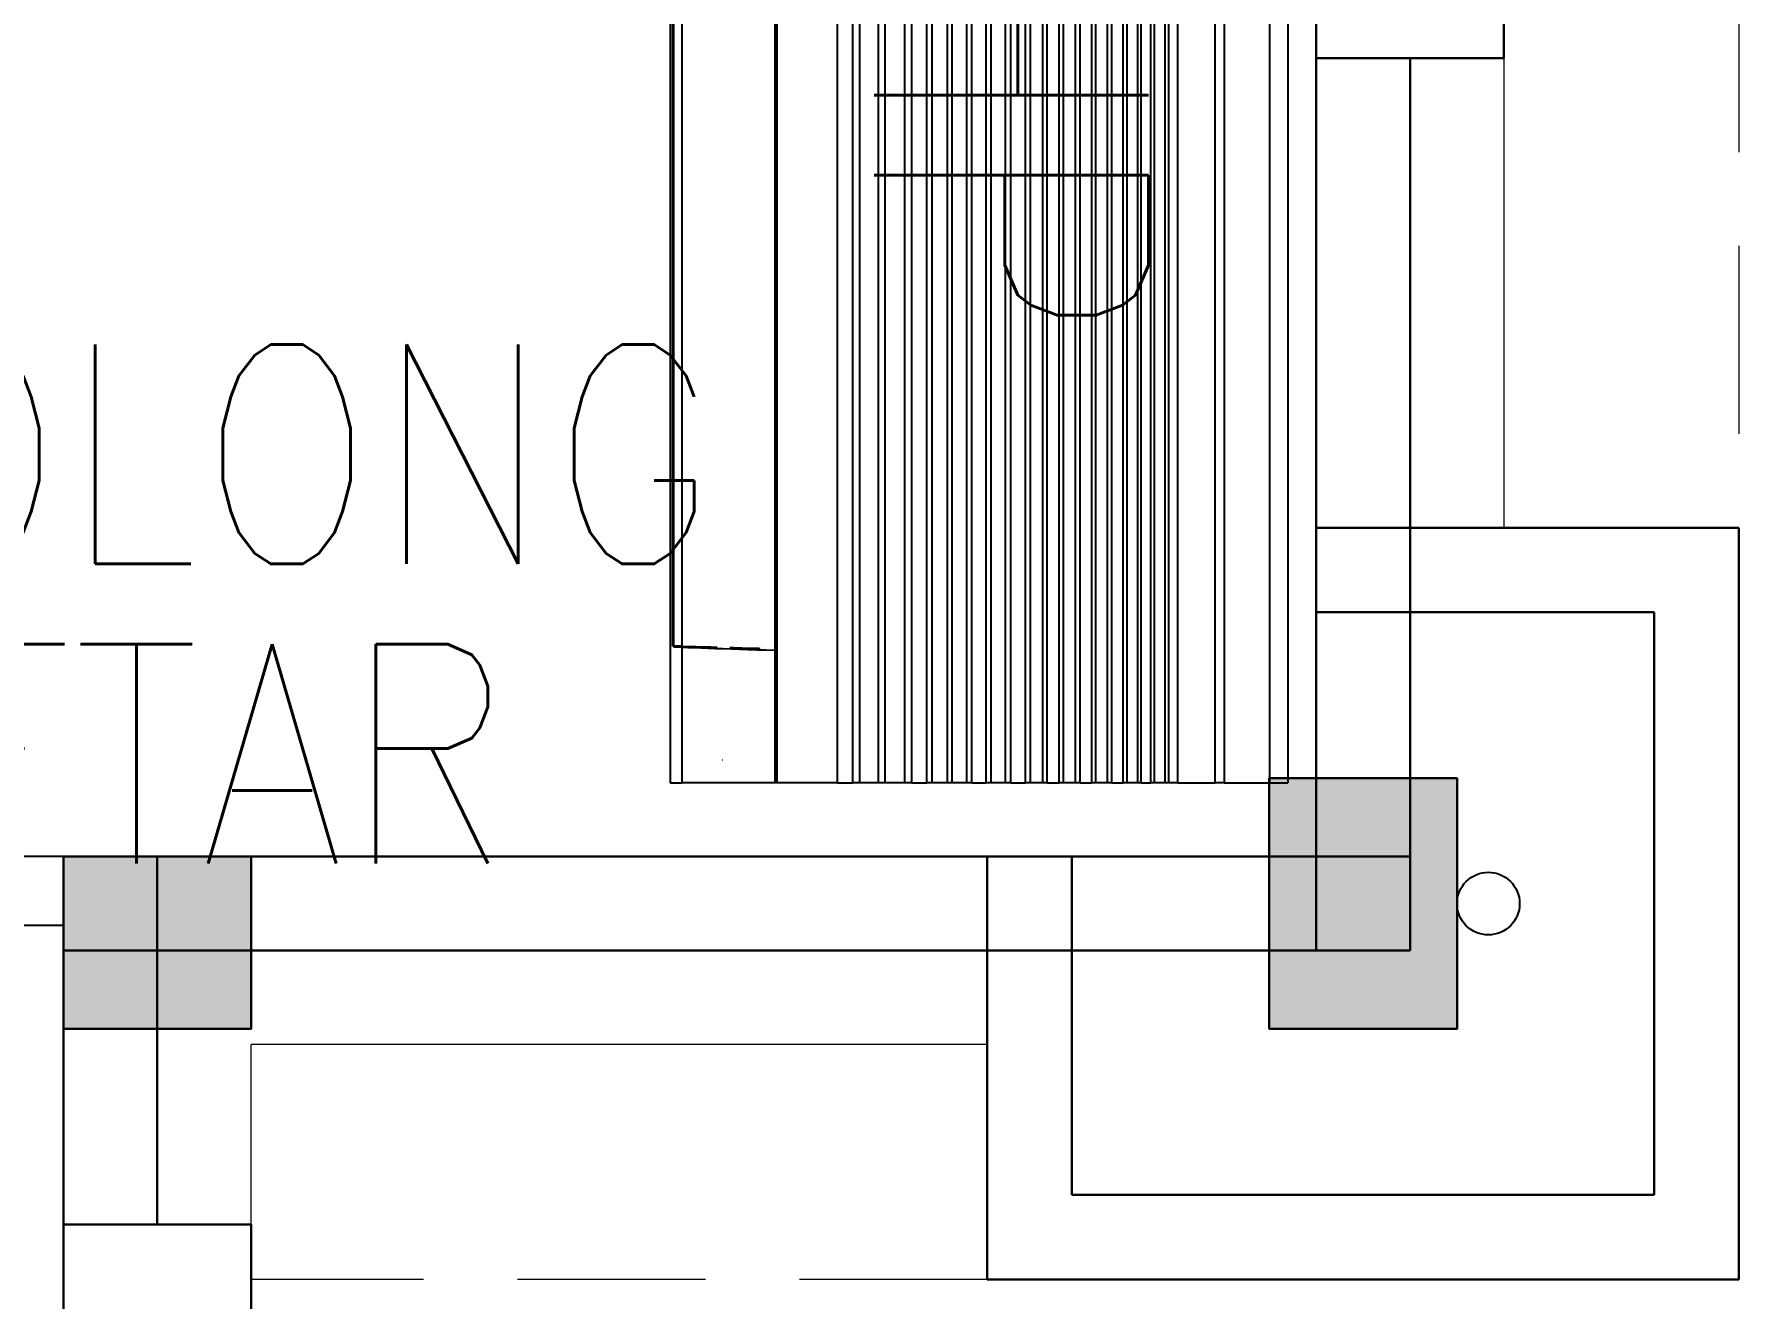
# Model space of a CAD drawing. Header units: inches. Extents: x -86208230 to 200276, y 9267 to 1246656.
# Drawn here: x 135757 to 138479, y 49842 to 51861 of the extents above; entities that cross this region are included whole.
import ezdxf
from ezdxf.enums import TextEntityAlignment as Align

# ---------------------------------------------------------------- set-up
doc = ezdxf.new("R2010")
doc.units = ezdxf.units.IN
doc.header["$MEASUREMENT"] = 0
doc.linetypes.add('HIDDEN', pattern=[0.375, 0.25, -0.125])
for name, color, linetype, lineweight in [('COLUMN', 8, 'Continuous', 30), ('LW', 8, 'Continuous', 20), ('t3', 8, 'Continuous', 25), ('wall', 8, 'Continuous', 30), ('WIN', 8, 'Continuous', 18)]:
    doc.layers.add(name, color=color, linetype=linetype, lineweight=lineweight)
for name, color, linetype in [('DOWNPIPE', 8, 'Continuous'), ('Edges', 7, 'Continuous'), ('partition', 8, 'Continuous')]:
    doc.layers.add(name, color=color, linetype=linetype)
doc.styles.add('LAILA', font='romans.shx', dxfattribs={"width": 0.85})

# ---------------------------------------------------------------- blocks, each defined once
blk = doc.blocks.new('air con')
at = {"layer": 'Edges'}
for p, q in [((71.402, 41.898), (152.402, 41.898)), ((152.402, 41.095), (152.402, 41.898)), ((71.402, 41.095), (152.402, 41.095)), ((152.402, 39.122), (152.402, 41.095)), ((71.402, 39.122), (152.402, 39.122)), ((152.402, 39.122), (152.402, 38.724)), ((152.402, 38.724), (71.402, 38.724)), ((152.402, 37.092), (152.402, 38.724)), ((152.402, 37.092), (71.402, 37.092)), ((152.402, 36.701), (71.402, 36.701)), ((152.402, 36.542), (71.402, 36.542)), ((152.402, 37.092), (152.402, 36.701)), ((152.402, 36.701), (152.402, 36.542)), ((152.402, 36.542), (152.402, 36.078)), ((152.402, 36.078), (71.402, 36.078)), ((152.402, 35.914), (71.402, 35.914)), ((152.402, 36.078), (152.402, 35.914)), ((152.402, 35.493), (152.402, 35.914)), ((152.402, 35.493), (71.402, 35.493)), ((152.402, 35.34), (71.402, 35.34)), ((152.402, 35.493), (152.402, 35.34)), ((152.402, 35.34), (152.402, 34.877)), ((152.402, 34.877), (71.402, 34.877)), ((152.402, 34.709), (71.402, 34.709)), ((152.402, 34.877), (152.402, 34.709)), ((152.402, 34.207), (152.402, 34.709)), ((152.402, 34.207), (71.402, 34.207)), ((152.402, 34.022), (71.402, 34.022)), ((152.402, 34.207), (152.402, 34.022)), ((152.402, 34.022), (152.402, 33.51)), ((152.402, 33.51), (71.402, 33.51)), ((152.402, 33.335), (71.402, 33.335)), ((152.402, 32.826), (71.402, 32.826)), ((152.402, 33.51), (152.402, 33.335)), ((152.402, 32.826), (152.402, 33.335)), ((152.402, 32.826), (152.402, 32.625)), ((152.402, 32.625), (71.402, 32.625)), ((152.402, 32.098), (71.402, 32.098)), ((152.402, 32.625), (152.402, 32.098)), ((152.402, 32.098), (152.402, 31.911)), ((152.402, 31.911), (71.402, 31.911)), ((152.402, 31.378), (71.402, 31.378)), ((152.402, 31.378), (152.402, 31.911)), ((152.402, 31.378), (152.402, 31.189)), ((152.402, 31.189), (71.402, 31.189)), ((152.402, 30.654), (71.402, 30.654)), ((152.402, 31.189), (152.402, 30.654)), ((152.402, 30.654), (152.402, 30.439)), ((152.402, 30.439), (71.402, 30.439)), ((152.402, 29.791), (152.402, 30.439)), ((152.402, 29.791), (71.402, 29.791)), ((152.402, 29.562), (71.402, 29.562)), ((152.402, 29.791), (152.402, 29.562)), ((152.402, 29.562), (152.402, 28.935)), ((152.402, 28.935), (71.402, 28.935)), ((152.402, 28.714), (71.402, 28.714)), ((152.402, 28.935), (152.402, 28.714)), ((152.402, 28.092), (152.402, 28.714)), ((152.402, 28.092), (71.402, 28.092)), ((152.402, 27.871), (71.402, 27.871)), ((152.402, 28.092), (152.402, 27.871)), ((152.402, 27.871), (152.402, 27.226)), ((152.402, 27.226), (71.402, 27.226)), ((152.402, 27.024), (71.402, 27.024)), ((152.402, 27.226), (152.402, 27.024)), ((152.402, 27.024), (152.402, 26.349)), ((152.402, 26.349), (71.402, 26.349)), ((152.402, 26.117), (71.402, 26.117)), ((152.402, 26.349), (152.402, 26.117)), ((152.402, 25.469), (152.402, 26.117)), ((152.402, 25.469), (71.402, 25.469)), ((152.402, 25.469), (152.402, 25.162)), ((152.402, 25.162), (71.402, 25.162)), ((152.402, 25.162), (152.402, 24.304)), ((152.402, 24.304), (71.402, 24.304)), ((152.402, 24.002), (71.402, 24.002)), ((152.402, 24.304), (152.402, 24.002)), ((152.402, 24.002), (152.402, 23.184)), ((152.402, 23.184), (71.402, 23.184)), ((152.402, 23.184), (152.402, 22.883)), ((152.402, 22.883), (71.402, 22.883)), ((152.402, 22.213), (152.402, 22.883)), ((152.402, 22.213), (71.402, 22.213)), ((152.402, 22.213), (152.402, 19.568)), ((152.402, 19.568), (71.402, 19.568)), ((152.402, 19.493), (71.402, 19.493)), ((146.588, 19.085), (146.601, 19.493)), ((152.402, 19.568), (152.402, 19.493)), ((152.402, 19.493), (152.402, 15.42)), ((146.504, 18.391), (146.514, 18.752)), ((146.514, 18.752), (146.516, 18.813)), ((146.562, 18.299), (146.575, 18.687)), ((146.575, 18.687), (146.588, 19.085)), ((146.484, 17.685), (146.494, 18.035)), ((146.494, 18.035), (146.504, 18.391)), ((146.538, 17.558), (146.55, 17.923)), ((146.55, 17.923), (146.562, 18.299)), ((146.479, 17.503), (146.484, 17.685)), ((146.516, 16.869), (146.527, 17.206)), ((146.527, 17.206), (146.538, 17.558)), ((151.402, 17.184), (151.402, 17.175)), ((146.447, 16.349), (146.456, 16.673)), ((146.456, 16.673), (146.464, 16.956)), ((146.495, 16.239), (146.505, 16.546)), ((146.505, 16.546), (146.516, 16.869)), ((146.421, 15.42), (146.429, 15.722)), ((146.429, 15.722), (146.438, 16.032)), ((146.438, 16.032), (146.447, 16.349)), ((146.468, 15.42), (146.477, 15.675)), ((146.477, 15.675), (146.486, 15.948)), ((146.486, 15.948), (146.495, 16.239)), ((146.421, 15.42), (76.921, 15.42)), ((146.421, 15.051), (76.921, 15.051)), ((146.421, 15.012), (76.921, 15.012)), ((146.468, 15.42), (146.421, 15.42)), ((146.421, 15.42), (146.421, 15.051)), ((146.468, 15.051), (146.421, 15.051)), ((146.421, 15.051), (146.421, 15.012)), ((152.402, 15.42), (146.468, 15.42)), ((146.468, 15.42), (146.468, 15.051)), ((152.402, 14.898), (152.402, 15.42)), ((71.402, 14.898), (152.402, 14.898))]:
    blk.add_line(p, q, dxfattribs=at)
blk = doc.blocks.new('1.5HP AIR CONDITION')
at = {"xscale": 36.51607049631966, "yscale": 36.51607049631966, "zscale": 36.51607049631966}
blk.add_blockref('air con', (-4086.2, -544), dxfattribs=at)
at = {"insert": (-704.8, 763.8), "char_height": 438.25, "width": 4290.862, "attachment_point": 1, "style": 'LAILA'}
blk.add_mtext('1.5HP', dxfattribs=at)

msp = doc.modelspace()

# ---------------------------------------------------------------- hatches: boundary and pattern name
at = {"layer": 'COLUMN'}
msp.add_hatch(color=256, dxfattribs=at).paths.add_polyline_path([(135803.7, 50548.1), (136103.7, 50548.1), (136103.7, 50273.1), (135803.7, 50273.1)])

# ---------------------------------------------------------------- linework, layer by layer
for points in [[(138028.7, 50673.1), (137728.7, 50673.1), (137728.7, 50273.1), (138028.7, 50273.1)], [(135803.7, 50548.1), (136103.7, 50548.1), (136103.7, 50273.1), (135803.7, 50273.1)]]:
    msp.add_lwpolyline(points, close=True, dxfattribs=at)
msp.add_solid([(138028.7, 50673.1), (137728.7, 50673.1), (138028.7, 50273.1), (137728.7, 50273.1)], dxfattribs=at)
at = {"layer": 'DOWNPIPE'}
msp.add_circle((138078.7, 50473.1), 50, dxfattribs=at)
at = {"layer": 'LW', "linetype": 'HIDDEN', "ltscale": 1200}
for p, q in [((138478.7, 61873.1), (138478.7, 51073.1)), ((137278.7, 49873.1), (136103.7, 49873.1))]:
    msp.add_line(p, q, dxfattribs=at)
at = {"layer": 'LW'}
for p, q in [((138103.7, 51823.1), (138103.7, 51073.1)), ((137278.7, 50248.1), (136103.7, 50248.1)), ((136103.7, 49960.6), (136103.7, 50248.1))]:
    msp.add_line(p, q, dxfattribs=at)
at = {"layer": 'partition'}
for p, q in [((135803.7, 50548.1), (133803.7, 50548.1)), ((135803.7, 50438.1), (133803.7, 50438.1))]:
    msp.add_line(p, q, dxfattribs=at)
at = {"layer": 'wall'}
for p, q in [((137803.7, 50398.1), (137803.7, 51973.1)), ((137953.7, 50398.1), (137953.7, 51823.1)), ((138478.7, 51073.1), (137803.7, 51073.1)), ((138478.7, 49873.1), (138478.7, 51073.1)), ((138343.7, 50938.1), (137803.7, 50938.1)), ((138343.7, 50008.1), (138343.7, 50938.1)), ((137953.7, 50548.1), (135803.7, 50548.1)), ((135803.7, 49810.6), (135803.7, 50548.1)), ((135953.7, 49960.6), (135953.7, 50548.1)), ((137278.7, 49873.1), (137278.7, 50548.1)), ((137413.7, 50008.1), (137413.7, 50548.1)), ((137953.7, 50398.1), (135803.7, 50398.1)), ((138343.7, 50008.1), (137413.7, 50008.1)), ((138478.7, 49873.1), (137278.7, 49873.1))]:
    msp.add_line(p, q, dxfattribs=at)
for points in [[(137803.7, 51823.1), (137803.7, 51973.1), (138103.7, 51973.1), (138103.7, 51823.1)], [(135803.7, 49810.6), (135803.7, 49960.6), (136103.7, 49960.6), (136103.7, 49810.6)]]:
    msp.add_lwpolyline(points, close=True, dxfattribs=at)
at = {"layer": 'WIN'}
msp.add_line((136103.7, 50273.1), (136103.7, 50548.1), dxfattribs=at)

# ---------------------------------------------------------------- block references
at = {"rotation": 270}
msp.add_blockref('1.5HP AIR CONDITION', (136772.5, 52144.6), dxfattribs=at)

# ---------------------------------------------------------------- texts
at = {"layer": 't3', "style": 'LAILA', "width": 0.85}
for s, p in [('PENOLONG', (134732.3, 51365.5)), ('DAFTAR', (135091.5, 50887.1))]:
    msp.add_text(s, height=350, dxfattribs=at).set_placement(p, align=Align.TOP_LEFT)

doc.saveas('drawing.dxf')
